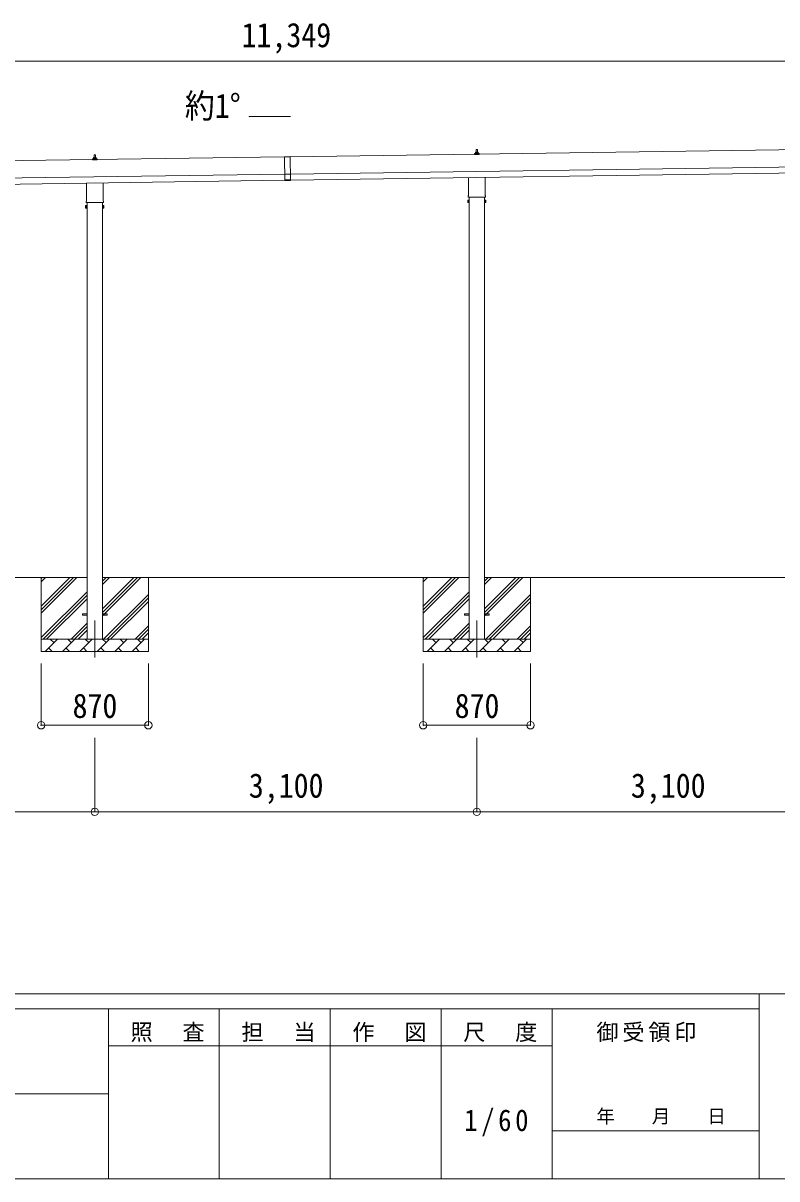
# Model space of a CAD drawing. Units: millimetres at full size, sheet at 1:60. Extents: x -16864 to 16864, y -11640 to 11640.
# Drawn here: x 4711 to 10827, y -11640 to -2263 of the extents above; entities that cross this region are included whole.
import ezdxf
from ezdxf.enums import TextEntityAlignment as Align

# ---------------------------------------------------------------- set-up
doc = ezdxf.new("R2010")
doc.units = ezdxf.units.MM
doc.header["$LTSCALE"] = 60
doc.header["$PDMODE"] = 32
doc.header["$PDSIZE"] = 60
doc.linetypes.add('CHAIN1', pattern=[8, 5, -1, 1, -1])
for name, color, linetype, lineweight in [('0-1_Defpoints', 7, 'CHAIN1', 9), ('0-2_TEXT1', 4, 'Continuous', 9), ('0-3_SHAPE', 7, 'Continuous', 9), ('0-7_PARTS2', 7, 'Continuous', 9), ('0-8_TABLE1', 6, 'Continuous', 9), ('F-0', 7, 'Continuous', 9)]:
    doc.layers.add(name, color=color, linetype=linetype, lineweight=lineweight)
doc.styles.add('ＭＳ ゴシック', font='')
doc.styles.get('ＭＳ ゴシック').set_extended_font_data('MS Gothic')

msp = doc.modelspace()

# ---------------------------------------------------------------- linework, layer by layer
at = {"layer": '0-1_Defpoints'}
for p, q in [((5292.3, -7110.97), (5292.3, -7459.97)), ((8392.3, -7110.97), (8392.3, -7459.97))]:
    msp.add_line(p, q, dxfattribs=at)
at = {"layer": '0-2_TEXT1'}
for p, q in [((6880.2, -3020.13), (6544.2, -3024.93)), ((12482.98, -3267.55), (6877.36, -3347.63)), ((6832.37, -3348.27), (1201.9, -3428.71)), ((5274.36, -3372.92), (5274.36, -3365.21)), ((5310.86, -3372.92), (5274.36, -3372.92)), ((5274.74, -3364.42), (5310.47, -3364.42)), ((5275.12, -3364.24), (5281.84, -3362.61)), ((5282.22, -3362.42), (5302.99, -3362.42)), ((5282.61, -3361.64), (5282.61, -3357.42)), ((5283.61, -3357.42), (5301.61, -3357.42)), ((5286.61, -3357.42), (5287.33, -3333.9)), ((5288.33, -3332.92), (5296.88, -3332.92)), ((5297.88, -3333.9), (5298.61, -3357.42)), ((5302.61, -3361.64), (5302.61, -3357.42)), ((5310.09, -3364.24), (5303.37, -3362.61)), ((5310.86, -3372.92), (5310.86, -3365.21)), ((6832.35, -3347.27), (6877.35, -3346.63)), ((6832.35, -3347.27), (6835.1, -3539.75)), ((6877.36, -3347.63), (6832.37, -3348.27)), ((6877.35, -3346.63), (6880.1, -3539.11)), ((8374.36, -3328.64), (8374.36, -3320.92)), ((8410.86, -3328.64), (8374.36, -3328.64)), ((8374.74, -3320.14), (8410.47, -3320.14)), ((8375.12, -3319.95), (8381.84, -3318.32)), ((8382.22, -3318.14), (8402.99, -3318.14)), ((8382.61, -3317.35), (8382.61, -3313.14)), ((8383.61, -3313.14), (8401.61, -3313.14)), ((8386.61, -3313.14), (8387.33, -3289.61)), ((8388.33, -3288.64), (8396.88, -3288.64)), ((8397.88, -3289.61), (8398.61, -3313.14)), ((8402.61, -3317.35), (8402.61, -3313.14)), ((8410.09, -3319.95), (8403.37, -3318.32)), ((8410.86, -3328.64), (8410.86, -3320.92)), ((6879.36, -3487.62), (12484.98, -3407.54)), ((6880.08, -3537.61), (12485.7, -3457.53)), ((1203.9, -3568.69), (6834.37, -3488.26)), ((1204.62, -3618.69), (6835.08, -3538.25)), ((5224, -3706.91), (5224, -3561.27)), ((5360.6, -3559.32), (5360.6, -3706.91)), ((6879.38, -3488.62), (6834.38, -3489.26)), ((6880.03, -3534.11), (6835.03, -3534.75)), ((6880.1, -3539.11), (6835.1, -3539.75)), ((8324, -3662.62), (8324, -3516.98)), ((8460.6, -3515.03), (8460.6, -3662.62)), ((5218.3, -3745.18), (5219.06, -3743.87)), ((5218.3, -3745.18), (5218.3, -3762.18)), ((5225.3, -3748.77), (5219.06, -3748.77)), ((5222.3, -3715.68), (5222.3, -3710.18)), ((5360.24, -3719.18), (5224.36, -3719.18)), ((5229.8, -3719.18), (5229.8, -7260.97)), ((5354.8, -7260.97), (5354.8, -3719.18)), ((5359.3, -3748.77), (5365.54, -3748.77)), ((5362.3, -3710.18), (5362.3, -3715.68)), ((5366.3, -3745.18), (5365.54, -3743.87)), ((5366.3, -3745.18), (5366.3, -3762.18)), ((8318.3, -3700.9), (8319.06, -3699.58)), ((8318.3, -3700.9), (8318.3, -3717.9)), ((8318.3, -3717.9), (8319.06, -3719.21)), ((8325.3, -3704.49), (8319.06, -3704.49)), ((8325.3, -3714.3), (8319.06, -3714.3)), ((8325.3, -3719.21), (8319.06, -3719.21)), ((8322.3, -3671.4), (8322.3, -3665.9)), ((8460.24, -3674.9), (8324.36, -3674.9)), ((8327.8, -3718.6), (8325.3, -3718.6)), ((8329.8, -3674.9), (8329.8, -7260.97)), ((8454.8, -7260.97), (8454.8, -3674.9)), ((8456.8, -3718.6), (8459.3, -3718.6)), ((8459.3, -3704.49), (8465.54, -3704.49)), ((8459.3, -3714.3), (8465.54, -3714.3)), ((8459.3, -3719.21), (8465.54, -3719.21)), ((8462.3, -3665.9), (8462.3, -3671.4)), ((8466.3, -3700.9), (8465.54, -3699.58)), ((8466.3, -3717.9), (8465.54, -3719.21)), ((8466.3, -3700.9), (8466.3, -3717.9)), ((5218.3, -3762.18), (5219.06, -3763.5)), ((5225.3, -3758.59), (5219.06, -3758.59)), ((5225.3, -3763.5), (5219.06, -3763.5)), ((5227.8, -3762.88), (5225.3, -3762.88)), ((5356.8, -3762.88), (5359.3, -3762.88)), ((5359.3, -3758.59), (5365.54, -3758.59)), ((5359.3, -3763.5), (5365.54, -3763.5)), ((5366.3, -3762.18), (5365.54, -3763.5)), ((5192.3, -7056.47), (5229.8, -7056.47)), ((5192.3, -7065.47), (5192.3, -7056.47)), ((5192.3, -7056.47), (5229.8, -7056.47)), ((5192.3, -7065.47), (5192.3, -7056.47)), ((5192.3, -7065.47), (5229.8, -7065.47)), ((5192.3, -7065.47), (5229.8, -7065.47)), ((5354.8, -7056.47), (5392.3, -7056.47)), ((5354.8, -7056.47), (5392.3, -7056.47)), ((5354.8, -7065.47), (5392.3, -7065.47)), ((5354.8, -7065.47), (5392.3, -7065.47)), ((5392.3, -7065.47), (5392.3, -7056.47)), ((5392.3, -7065.47), (5392.3, -7056.47)), ((8292.3, -7056.47), (8329.8, -7056.47)), ((8292.3, -7065.47), (8292.3, -7056.47)), ((8292.3, -7056.47), (8329.8, -7056.47)), ((8292.3, -7065.47), (8292.3, -7056.47)), ((8292.3, -7065.47), (8329.8, -7065.47)), ((8292.3, -7065.47), (8329.8, -7065.47)), ((8454.8, -7056.47), (8492.3, -7056.47)), ((8454.8, -7056.47), (8492.3, -7056.47)), ((8454.8, -7065.47), (8492.3, -7065.47)), ((8454.8, -7065.47), (8492.3, -7065.47)), ((8492.3, -7065.47), (8492.3, -7056.47)), ((8492.3, -7065.47), (8492.3, -7056.47))]:
    msp.add_line(p, q, dxfattribs=at)
for points in [[(5225.3, -3763.5), (5225.3, -3743.87), (5219.06, -3743.87)], [(5225.3, -3762.88), (5225.3, -3744.48), (5227.8, -3744.48)], [(5359.3, -3762.88), (5359.3, -3744.48), (5356.8, -3744.48)], [(5359.3, -3763.5), (5359.3, -3743.87), (5365.54, -3743.87)], [(8325.3, -3719.21), (8325.3, -3699.58), (8319.06, -3699.58)], [(8325.3, -3718.6), (8325.3, -3700.2), (8327.8, -3700.2)], [(8459.3, -3718.6), (8459.3, -3700.2), (8456.8, -3700.2)], [(8459.3, -3719.21), (8459.3, -3699.58), (8465.54, -3699.58)]]:
    msp.add_lwpolyline(points, dxfattribs=at)
for points in [[(5227.8, -3764.18), (5227.8, -3743.18), (5229.8, -3743.18), (5229.8, -3764.18)], [(5356.8, -3764.18), (5356.8, -3743.18), (5354.8, -3743.18), (5354.8, -3764.18)], [(8327.8, -3719.9), (8327.8, -3698.9), (8329.8, -3698.9), (8329.8, -3719.9)], [(8456.8, -3719.9), (8456.8, -3698.9), (8454.8, -3698.9), (8454.8, -3719.9)]]:
    msp.add_lwpolyline(points, close=True, dxfattribs=at)
for centre, radius, start, end in [((5275.36, -3365.21), 1, 103.62699, 180), ((5281.61, -3361.64), 1, 283.62699, 0), ((5286.69, -3358.06), 4.13, 90, 171.17633), ((5283.61, -3358.42), 1, 90, 180), ((5288.33, -3333.92), 1, 90, 178.60509), ((5295.94, -3357.42), 4.83, 133.60282, 180), ((5289.27, -3357.42), 4.83, 0, 46.39718), ((5296.88, -3333.92), 1, 1.39491, 90), ((5298.52, -3358.06), 4.13, 8.82367, 90), ((5301.61, -3358.42), 1, 0, 90), ((5303.61, -3361.64), 1, 180, 256.37301), ((5309.86, -3365.21), 1, 0, 76.37301), ((8375.36, -3320.92), 1, 103.62699, 180), ((8381.61, -3317.35), 1, 283.62699, 0), ((8386.69, -3313.77), 4.13, 90, 171.17633), ((8383.61, -3314.14), 1, 90, 180), ((8388.33, -3289.64), 1, 90, 178.60509), ((8395.94, -3313.14), 4.83, 133.60282, 180), ((8389.27, -3313.14), 4.83, 0, 46.39718), ((8396.88, -3289.64), 1, 1.39491, 90), ((8398.52, -3313.77), 4.13, 8.82367, 90), ((8401.61, -3314.14), 1, 0, 90), ((8403.61, -3317.35), 1, 180, 256.37301), ((8409.86, -3320.92), 1, 0, 76.37301), ((5222.64, -3746.32), 4.34, 145.61575, 214.38425), ((5234.54, -3753.68), 16.24, 162.41205, 197.58795), ((5226.3, -3710.18), 4, 125.09963, 180), ((5226.3, -3715.68), 4, 180, 194.47751), ((5226.3, -3715.68), 4, 194.47751, 241.04498), ((5358.3, -3715.68), 4, 298.95502, 345.52249), ((5358.3, -3710.18), 4, 0, 54.90037), ((5358.3, -3715.68), 4, 345.52249, 0), ((5361.95, -3746.32), 4.34, 325.61575, 34.38425), ((5350.06, -3753.68), 16.24, 342.41205, 17.58795), ((8322.64, -3702.04), 4.34, 145.61575, 214.38425), ((8334.54, -3709.4), 16.24, 162.41205, 197.58795), ((8322.64, -3716.76), 4.34, 145.61575, 214.38425), ((8326.3, -3665.9), 4, 125.09963, 180), ((8326.3, -3671.4), 4, 180, 194.47751), ((8326.3, -3671.4), 4, 194.47751, 241.04498), ((8458.3, -3671.4), 4, 298.95502, 345.52249), ((8458.3, -3665.9), 4, 0, 54.90037), ((8458.3, -3671.4), 4, 345.52249, 0), ((8461.95, -3702.04), 4.34, 325.61575, 34.38425), ((8450.06, -3709.4), 16.24, 342.41205, 17.58795), ((8461.95, -3716.76), 4.34, 325.61575, 34.38425), ((5222.64, -3761.04), 4.34, 145.61575, 214.38425), ((5361.95, -3761.04), 4.34, 325.61575, 34.38425)]:
    msp.add_arc(centre, radius, start, end, dxfattribs=at)
at = {"layer": '0-3_SHAPE'}
for p, q in [((5229.8, -6760.97), (2254.8, -6760.97)), ((4857.3, -6760.97), (4857.3, -7360.97)), ((4857.3, -6994.45), (5090.78, -6760.97)), ((4857.3, -7022.73), (5119.07, -6760.97)), ((4857.3, -7051.02), (5147.35, -6760.97)), ((4857.3, -6768.18), (4864.51, -6760.97)), ((4857.3, -6796.46), (4892.79, -6760.97)), ((8329.8, -6760.97), (5354.8, -6760.97)), ((5354.8, -6789.79), (5383.62, -6760.97)), ((5354.8, -6818.08), (5411.91, -6760.97)), ((5354.8, -7072.63), (5666.47, -6760.97)), ((5354.8, -7016.07), (5609.9, -6760.97)), ((5354.8, -7044.35), (5638.18, -6760.97)), ((5727.3, -6760.97), (5727.3, -7360.97)), ((7957.3, -6760.97), (7957.3, -7360.97)), ((7957.3, -6994.45), (8190.78, -6760.97)), ((7957.3, -7022.73), (8219.07, -6760.97)), ((7957.3, -7051.02), (8247.35, -6760.97)), ((7957.3, -6768.18), (7964.51, -6760.97)), ((7957.3, -6796.46), (7992.79, -6760.97)), ((11429.8, -6760.97), (8454.8, -6760.97)), ((8454.8, -6789.79), (8483.62, -6760.97)), ((8454.8, -6818.08), (8511.91, -6760.97)), ((8454.8, -7072.63), (8766.47, -6760.97)), ((8454.8, -7016.07), (8709.9, -6760.97)), ((8454.8, -7044.35), (8738.18, -6760.97)), ((8827.3, -6760.97), (8827.3, -7360.97)), ((4857.3, -7249.01), (5229.8, -6876.51)), ((4873.62, -7260.97), (5229.8, -6904.79)), ((4901.91, -7260.97), (5229.8, -6933.08)), ((5364.46, -7260.97), (5727.3, -6898.12)), ((5392.74, -7260.97), (5727.3, -6926.41)), ((7957.3, -7249.01), (8329.8, -6876.51)), ((7973.62, -7260.97), (8329.8, -6904.79)), ((8001.91, -7260.97), (8329.8, -6933.08)), ((8464.46, -7260.97), (8827.3, -6898.12)), ((8492.74, -7260.97), (8827.3, -6926.41)), ((5421.03, -7260.97), (5727.3, -6954.69)), ((8521.03, -7260.97), (8827.3, -6954.69)), ((5099.9, -7260.97), (5229.8, -7131.07)), ((5128.18, -7260.97), (5229.8, -7159.35)), ((5156.47, -7260.97), (5229.8, -7187.63)), ((5619.02, -7260.97), (5727.3, -7152.68)), ((5647.3, -7260.97), (5727.3, -7180.97)), ((5675.58, -7260.97), (5727.3, -7209.25)), ((8199.9, -7260.97), (8329.8, -7131.07)), ((8228.18, -7260.97), (8329.8, -7159.35)), ((8256.47, -7260.97), (8329.8, -7187.63)), ((8719.02, -7260.97), (8827.3, -7152.68)), ((8747.3, -7260.97), (8827.3, -7180.97)), ((8775.58, -7260.97), (8827.3, -7209.25)), ((4857.3, -7260.97), (5727.3, -7260.97)), ((4888.75, -7360.97), (4988.75, -7260.97)), ((4960.19, -7289.52), (4931.64, -7260.97)), ((5030.17, -7360.97), (5130.17, -7260.97)), ((5101.61, -7289.52), (5073.06, -7260.97)), ((5171.59, -7360.97), (5271.59, -7260.97)), ((5243.04, -7289.52), (5214.48, -7260.97)), ((5313.01, -7360.97), (5413.01, -7260.97)), ((5384.46, -7289.52), (5355.9, -7260.97)), ((5454.43, -7360.97), (5554.43, -7260.97)), ((5525.88, -7289.52), (5497.32, -7260.97)), ((5595.85, -7360.97), (5695.85, -7260.97)), ((5667.3, -7289.52), (5638.75, -7260.97)), ((7957.3, -7260.97), (8827.3, -7260.97)), ((7988.75, -7360.97), (8088.75, -7260.97)), ((8060.19, -7289.52), (8031.64, -7260.97)), ((8130.17, -7360.97), (8230.17, -7260.97)), ((8201.61, -7289.52), (8173.06, -7260.97)), ((8271.59, -7360.97), (8371.59, -7260.97)), ((8343.04, -7289.52), (8314.48, -7260.97)), ((8413.01, -7360.97), (8513.01, -7260.97)), ((8484.46, -7289.52), (8455.9, -7260.97)), ((8554.43, -7360.97), (8654.43, -7260.97)), ((8625.88, -7289.52), (8597.32, -7260.97)), ((8695.85, -7360.97), (8795.85, -7260.97)), ((8767.3, -7289.52), (8738.75, -7260.97)), ((5727.3, -7360.97), (4857.3, -7360.97)), ((4917.3, -7332.41), (4945.85, -7360.97)), ((5058.72, -7332.41), (5087.27, -7360.97)), ((5200.14, -7332.41), (5228.7, -7360.97)), ((5341.56, -7332.41), (5370.12, -7360.97)), ((5482.98, -7332.41), (5511.54, -7360.97)), ((5624.41, -7332.41), (5652.96, -7360.97)), ((8827.3, -7360.97), (7957.3, -7360.97)), ((8017.3, -7332.41), (8045.85, -7360.97)), ((8158.72, -7332.41), (8187.27, -7360.97)), ((8300.14, -7332.41), (8328.7, -7360.97)), ((8441.56, -7332.41), (8470.12, -7360.97)), ((8582.98, -7332.41), (8611.54, -7360.97)), ((8724.41, -7332.41), (8752.96, -7360.97))]:
    msp.add_line(p, q, dxfattribs=at)
at = {"layer": '0-7_PARTS2', "color": 4}
for p, q in [((6544.2, -3024.93), (6544.2, -3020.13)), ((6544.2, -3020.13), (6880.2, -3020.13))]:
    msp.add_line(p, q, dxfattribs=at)
at = {"layer": '0-8_TABLE1'}
for p, q in [((12518.3, -2573.33), (1169.3, -2573.33)), ((4857.3, -7959.97), (4857.3, -7459.97)), ((5727.3, -7959.97), (5727.3, -7459.97)), ((7957.3, -7959.97), (7957.3, -7459.97)), ((8827.3, -7959.97), (8827.3, -7459.97)), ((4857.3, -7959.97), (5727.3, -7959.97)), ((7957.3, -7959.97), (8827.3, -7959.97)), ((5292.3, -8661.97), (5292.3, -8061.97)), ((8392.3, -8661.97), (8392.3, -8061.97)), ((5292.3, -8661.97), (2192.3, -8661.97)), ((8392.3, -8661.97), (5292.3, -8661.97)), ((11492.3, -8661.97), (8392.3, -8661.97))]:
    msp.add_line(p, q, dxfattribs=at)
for p in [(4857.3, -7959.97), (5727.3, -7959.97), (7957.3, -7959.97), (8827.3, -7959.97), (5292.3, -8661.97), (8392.3, -8661.97)]:
    msp.add_point(p, dxfattribs=at)
at = {"layer": 'F-0', "color": 5, "lineweight": 5}
for p, q in [((-16864.12, -10140), (16015.88, -10140)), ((10682.37, -10140), (10682.37, -11640)), ((-16864.12, -10260), (10682.37, -10260)), ((5402.37, -10260), (5402.37, -11640)), ((6302.37, -10260), (6302.37, -11640)), ((7202.37, -10260), (7202.37, -11640)), ((8102.36, -10260), (8102.36, -11640)), ((9002.37, -10260), (9002.37, -11640)), ((5402.37, -10560), (9002.37, -10560)), ((-6897.63, -10950), (5402.37, -10950)), ((9002.37, -11250), (10682.37, -11250)), ((-16864.12, -11640), (16015.88, -11640))]:
    msp.add_line(p, q, dxfattribs=at)

# ---------------------------------------------------------------- texts
at = {"layer": '0-7_PARTS2', "style": 'ＭＳ ゴシック', "width": 0.9}
msp.add_text('約1°', height=197.9, dxfattribs=at).set_placement((6023.12, -3092.69), align=Align.BOTTOM_LEFT)
at = {"layer": '0-8_TABLE1', "color": 7, "style": 'ＭＳ ゴシック', "width": 0.9}
for s, p in [('11,349', (6483.8, -2518.33)), ('870', (5112.3, -7959.97)), ('870', (8212.3, -7959.97)), ('3,100', (6542.3, -8606.97)), ('3,100', (9642.3, -8606.97))]:
    msp.add_text(s, height=197.9, dxfattribs=at).set_placement(p, align=Align.BOTTOM_LEFT)
at = {"layer": 'F-0', "style": 'ＭＳ ゴシック'}
msp.add_text('年\u3000\u3000月\u3000\u3000日', height=110, dxfattribs=at).set_placement((9362.37, -11220), align=Align.BOTTOM_LEFT)
at = {"layer": 'F-0', "attachment_point": 7, "style": 'ＭＳ ゴシック'}
for s, insert, char_height in [('\\T1.17;照\u3000査', (5582.37, -10530), 132), ('\\T1.17;担\u3000当', (6482.37, -10530), 132), ('\\T1.17;作\u3000図', (7382.37, -10530), 132), ('\\T1.17;尺\u3000度', (8282.37, -10530), 132), ('\\T1.17;御受領印', (9362.37, -10530), 132), ('\\T1.28;\\W0.9;1/60', (8289.87, -11295), 176)]:
    msp.add_mtext(s, dxfattribs=dict(at, insert=insert, char_height=char_height))

doc.saveas('drawing.dxf')
